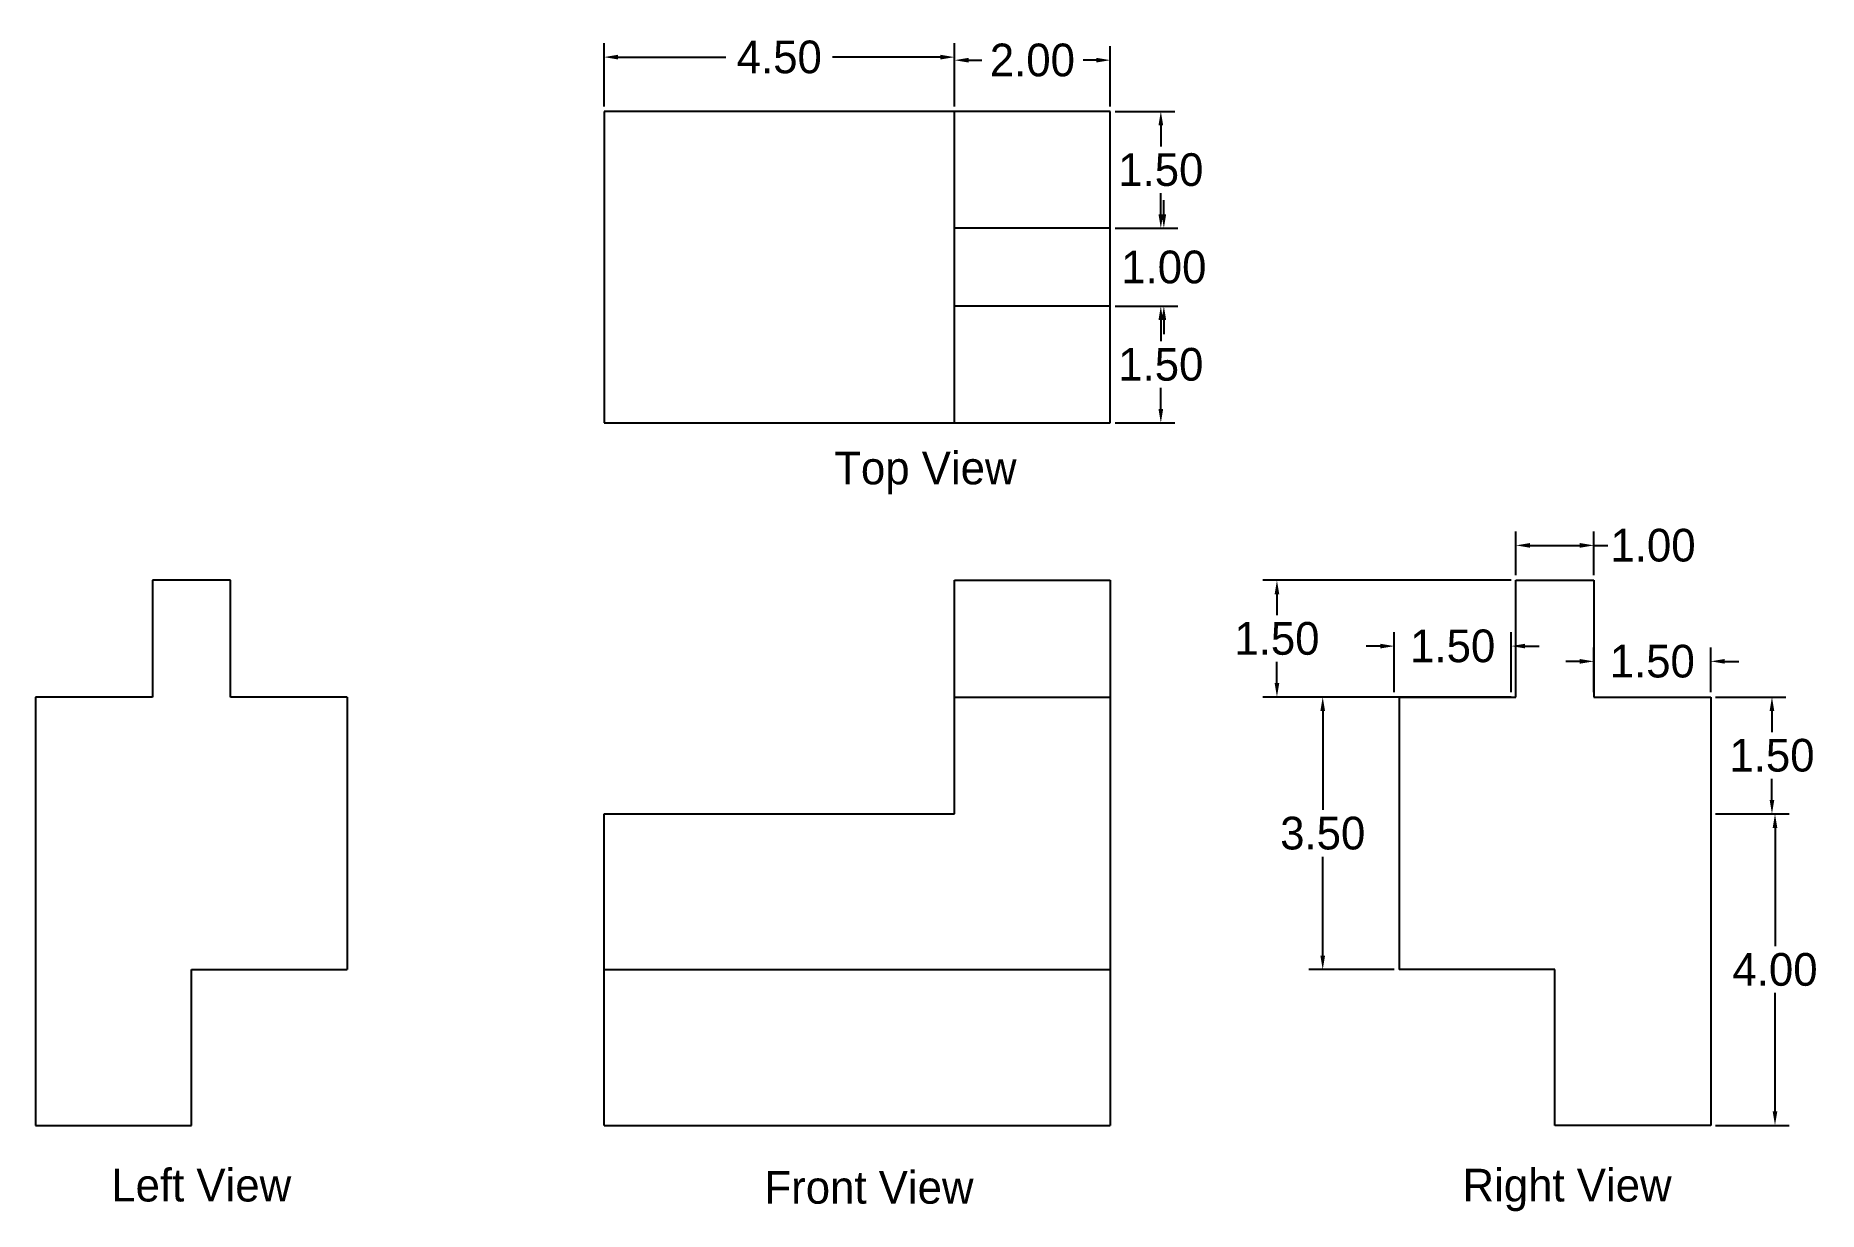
# Model space of a CAD drawing. Header units: inches. Extents: x 45.1 to 68, y 9.3 to 24.4.
import ezdxf

# ---------------------------------------------------------------- set-up
doc = ezdxf.new("R2010")
doc.units = ezdxf.units.IN
doc.header["$MEASUREMENT"] = 0
doc.dimstyles.get("Standard").update_dxf_attribs({"dimtxt": 0.42, "dimasz": 0.18, "dimexe": 0.18, "dimexo": 0.0625, "dimgap": 0.09, "dimtad": 0, "dimtih": 1, "dimtoh": 1, "dimzin": 0, "dimdsep": 46, "dimtxsty": 'Standard', "dimcen": 0.09, "dimadec": 0, "dimazin": 0, "dimtfac": 1, "dimtofl": 0, "dimtmove": 0, "dimatfit": 3, "dimfxl": 1, "dimtolj": 1, "dimtzin": 0, "dimarcsym": 0})

# ---------------------------------------------------------------- blocks, each defined once
blk = doc.blocks.new('*D4')
at = {"color": 0, "lineweight": -2}
for p, q in [((64.122, 17.451), (64.122, 18.015)), ((65.122, 17.451), (65.122, 18.015)), ((64.302, 17.835), (64.942, 17.835)), ((65.122, 17.835), (65.302, 17.835))]:
    blk.add_line(p, q, dxfattribs=at)
at = {"color": 0}
for points in [[(64.302, 17.865), (64.302, 17.805), (64.122, 17.835)], [(64.942, 17.865), (64.942, 17.805), (65.122, 17.835)]]:
    blk.add_solid(points, dxfattribs=at)
at = {"layer": 'Defpoints', "color": 0}
for p in [(65.122, 17.835), (64.122, 17.388), (65.122, 17.388)]:
    blk.add_point(p, dxfattribs=at)
at = {"color": 0, "insert": (65.882, 17.835), "char_height": 0.42, "attachment_point": 5}
blk.add_mtext('\\A1;1.00', dxfattribs=at)
blk = doc.blocks.new('*D6')
at = {"color": 0, "lineweight": -2}
for p, q in [((65.122, 15.951), (65.122, 16.526)), ((66.622, 15.951), (66.622, 16.526)), ((64.942, 16.346), (64.762, 16.346)), ((66.802, 16.346), (66.982, 16.346))]:
    blk.add_line(p, q, dxfattribs=at)
at = {"color": 0}
for points in [[(64.942, 16.376), (64.942, 16.316), (65.122, 16.346)], [(66.802, 16.376), (66.802, 16.316), (66.622, 16.346)]]:
    blk.add_solid(points, dxfattribs=at)
at = {"layer": 'Defpoints', "color": 0}
for p in [(66.622, 16.346), (65.122, 15.888), (66.622, 15.888)]:
    blk.add_point(p, dxfattribs=at)
at = {"color": 0, "insert": (65.872, 16.346), "char_height": 0.42, "attachment_point": 5}
blk.add_mtext('\\A1;1.50', dxfattribs=at)
blk = doc.blocks.new('*D7')
at = {"color": 0, "lineweight": -2}
for p, q in [((66.685, 15.888), (67.589, 15.888)), ((67.409, 15.708), (67.409, 15.438)), ((67.409, 14.568), (67.409, 14.838)), ((66.685, 14.388), (67.589, 14.388))]:
    blk.add_line(p, q, dxfattribs=at)
at = {"color": 0}
for points in [[(67.379, 15.708), (67.439, 15.708), (67.409, 15.888)], [(67.379, 14.568), (67.439, 14.568), (67.409, 14.388)]]:
    blk.add_solid(points, dxfattribs=at)
at = {"layer": 'Defpoints', "color": 0}
for p in [(66.622, 15.888), (66.622, 14.388), (67.409, 14.388)]:
    blk.add_point(p, dxfattribs=at)
at = {"color": 0, "insert": (67.409, 15.138), "char_height": 0.42, "attachment_point": 5}
blk.add_mtext('\\A1;1.50', dxfattribs=at)
blk = doc.blocks.new('*D8')
at = {"color": 0, "lineweight": -2}
for p, q in [((66.685, 14.388), (67.628, 14.388)), ((67.448, 14.208), (67.448, 12.688)), ((67.448, 10.568), (67.448, 12.088)), ((66.685, 10.388), (67.628, 10.388))]:
    blk.add_line(p, q, dxfattribs=at)
at = {"color": 0}
for points in [[(67.418, 14.208), (67.478, 14.208), (67.448, 14.388)], [(67.418, 10.568), (67.478, 10.568), (67.448, 10.388)]]:
    blk.add_solid(points, dxfattribs=at)
at = {"layer": 'Defpoints', "color": 0}
for p in [(66.622, 14.388), (66.622, 10.388), (67.448, 10.388)]:
    blk.add_point(p, dxfattribs=at)
at = {"color": 0, "insert": (67.448, 12.388), "char_height": 0.42, "attachment_point": 5}
blk.add_mtext('\\A1;4.00', dxfattribs=at)
blk = doc.blocks.new('*D9')
at = {"color": 0, "lineweight": -2}
for p, q in [((62.56, 15.888), (61.461, 15.888)), ((61.641, 15.708), (61.641, 14.438)), ((61.641, 12.568), (61.641, 13.838)), ((62.56, 12.388), (61.461, 12.388))]:
    blk.add_line(p, q, dxfattribs=at)
at = {"color": 0}
for points in [[(61.611, 15.708), (61.671, 15.708), (61.641, 15.888)], [(61.611, 12.568), (61.671, 12.568), (61.641, 12.388)]]:
    blk.add_solid(points, dxfattribs=at)
at = {"layer": 'Defpoints', "color": 0}
for p in [(62.622, 15.888), (61.641, 12.388), (62.622, 12.388)]:
    blk.add_point(p, dxfattribs=at)
at = {"color": 0, "insert": (61.641, 14.138), "char_height": 0.42, "attachment_point": 5}
blk.add_mtext('\\A1;3.50', dxfattribs=at)
blk = doc.blocks.new('*D10')
at = {"color": 0, "lineweight": -2}
for p, q in [((58.975, 20.907), (59.742, 20.907)), ((59.562, 20.727), (59.562, 20.457)), ((59.562, 19.587), (59.562, 19.857)), ((58.975, 19.407), (59.742, 19.407))]:
    blk.add_line(p, q, dxfattribs=at)
at = {"color": 0}
for points in [[(59.532, 20.727), (59.592, 20.727), (59.562, 20.907)], [(59.532, 19.587), (59.592, 19.587), (59.562, 19.407)]]:
    blk.add_solid(points, dxfattribs=at)
at = {"layer": 'Defpoints', "color": 0}
for p in [(58.913, 20.907), (59.562, 20.907), (58.913, 19.407)]:
    blk.add_point(p, dxfattribs=at)
at = {"color": 0, "insert": (59.562, 20.157), "char_height": 0.42, "attachment_point": 5}
blk.add_mtext('\\A1;1.50', dxfattribs=at)
blk = doc.blocks.new('*D11')
at = {"color": 0, "lineweight": -2}
for p, q in [((59.601, 22.087), (59.601, 22.267)), ((58.975, 21.907), (59.781, 21.907)), ((58.975, 20.907), (59.781, 20.907)), ((59.601, 20.727), (59.601, 20.547))]:
    blk.add_line(p, q, dxfattribs=at)
at = {"color": 0}
for points in [[(59.571, 22.087), (59.631, 22.087), (59.601, 21.907)], [(59.571, 20.727), (59.631, 20.727), (59.601, 20.907)]]:
    blk.add_solid(points, dxfattribs=at)
at = {"layer": 'Defpoints', "color": 0}
for p in [(58.913, 21.907), (59.601, 21.907), (58.913, 20.907)]:
    blk.add_point(p, dxfattribs=at)
at = {"color": 0, "insert": (59.601, 21.407), "char_height": 0.42, "attachment_point": 5}
blk.add_mtext('\\A1;1.00', dxfattribs=at)
blk = doc.blocks.new('*D12')
at = {"color": 0, "lineweight": -2}
for p, q in [((58.975, 23.407), (59.742, 23.407)), ((59.562, 23.227), (59.562, 22.957)), ((59.562, 22.087), (59.562, 22.357)), ((58.975, 21.907), (59.742, 21.907))]:
    blk.add_line(p, q, dxfattribs=at)
at = {"color": 0}
for points in [[(59.532, 23.227), (59.592, 23.227), (59.562, 23.407)], [(59.532, 22.087), (59.592, 22.087), (59.562, 21.907)]]:
    blk.add_solid(points, dxfattribs=at)
at = {"layer": 'Defpoints', "color": 0}
for p in [(58.913, 23.407), (59.562, 23.407), (58.913, 21.907)]:
    blk.add_point(p, dxfattribs=at)
at = {"color": 0, "insert": (59.562, 22.657), "char_height": 0.42, "attachment_point": 5}
blk.add_mtext('\\A1;1.50', dxfattribs=at)
blk = doc.blocks.new('*D13')
at = {"color": 0, "lineweight": -2}
for p, q in [((52.413, 23.47), (52.413, 24.284)), ((56.913, 23.47), (56.913, 24.284)), ((52.593, 24.104), (53.978, 24.104)), ((56.733, 24.104), (55.348, 24.104))]:
    blk.add_line(p, q, dxfattribs=at)
at = {"color": 0}
for points in [[(52.593, 24.134), (52.593, 24.074), (52.413, 24.104)], [(56.733, 24.134), (56.733, 24.074), (56.913, 24.104)]]:
    blk.add_solid(points, dxfattribs=at)
at = {"layer": 'Defpoints', "color": 0}
for p in [(56.913, 24.104), (52.413, 23.407), (56.913, 23.407)]:
    blk.add_point(p, dxfattribs=at)
at = {"color": 0, "insert": (54.663, 24.104), "char_height": 0.42, "attachment_point": 5}
blk.add_mtext('\\A1;4.50', dxfattribs=at)
blk = doc.blocks.new('*D14')
at = {"color": 0, "lineweight": -2}
for p, q in [((56.913, 23.532), (56.913, 24.245)), ((57.093, 24.065), (57.263, 24.065)), ((58.733, 24.065), (58.563, 24.065)), ((58.913, 23.47), (58.913, 24.245))]:
    blk.add_line(p, q, dxfattribs=at)
at = {"color": 0}
for points in [[(57.093, 24.095), (57.093, 24.035), (56.913, 24.065)], [(58.733, 24.095), (58.733, 24.035), (58.913, 24.065)]]:
    blk.add_solid(points, dxfattribs=at)
at = {"layer": 'Defpoints', "color": 0}
for p in [(58.913, 24.065), (56.913, 23.47), (58.913, 23.407)]:
    blk.add_point(p, dxfattribs=at)
at = {"color": 0, "insert": (57.913, 24.065), "char_height": 0.42, "attachment_point": 5}
blk.add_mtext('\\A1;2.00', dxfattribs=at)
blk = doc.blocks.new('*D18')
at = {"color": 0, "lineweight": -2}
for p, q in [((64.06, 17.388), (60.873, 17.388)), ((61.053, 17.208), (61.053, 16.938)), ((61.053, 16.068), (61.053, 16.338)), ((64.06, 15.888), (60.873, 15.888))]:
    blk.add_line(p, q, dxfattribs=at)
at = {"color": 0}
for points in [[(61.023, 17.208), (61.083, 17.208), (61.053, 17.388)], [(61.023, 16.068), (61.083, 16.068), (61.053, 15.888)]]:
    blk.add_solid(points, dxfattribs=at)
at = {"layer": 'Defpoints', "color": 0}
for p in [(61.053, 17.388), (64.122, 17.388), (64.122, 15.888)]:
    blk.add_point(p, dxfattribs=at)
at = {"color": 0, "insert": (61.053, 16.638), "char_height": 0.42, "attachment_point": 5}
blk.add_mtext('\\A1;1.50', dxfattribs=at)
blk = doc.blocks.new('*D19')
at = {"color": 0, "lineweight": -2}
for p, q in [((62.56, 15.951), (62.56, 16.722)), ((64.06, 15.951), (64.06, 16.722)), ((62.38, 16.542), (62.2, 16.542)), ((64.24, 16.542), (64.42, 16.542))]:
    blk.add_line(p, q, dxfattribs=at)
at = {"color": 0}
for points in [[(62.38, 16.572), (62.38, 16.512), (62.56, 16.542)], [(64.24, 16.572), (64.24, 16.512), (64.06, 16.542)]]:
    blk.add_solid(points, dxfattribs=at)
at = {"layer": 'Defpoints', "color": 0}
for p in [(64.06, 16.542), (62.56, 15.888), (64.06, 15.888)]:
    blk.add_point(p, dxfattribs=at)
at = {"color": 0, "insert": (63.31, 16.542), "char_height": 0.42, "attachment_point": 5}
blk.add_mtext('\\A1;1.50', dxfattribs=at)

msp = doc.modelspace()

# ---------------------------------------------------------------- linework, layer by layer
for p, q in [((56.913, 23.407), (52.413, 23.407)), ((52.413, 23.407), (52.413, 19.407)), ((58.913, 23.407), (56.913, 23.407)), ((56.913, 19.407), (56.913, 23.407)), ((58.913, 21.907), (58.913, 23.407)), ((58.913, 21.907), (56.898, 21.907)), ((58.913, 20.907), (58.913, 21.907)), ((58.913, 20.907), (56.898, 20.907)), ((58.913, 19.407), (58.913, 20.907)), ((52.413, 19.407), (56.913, 19.407)), ((56.913, 19.407), (58.913, 19.407)), ((47.615, 17.388), (46.615, 17.388)), ((46.615, 17.388), (46.615, 15.888)), ((47.615, 15.888), (47.615, 17.388)), ((56.913, 15.888), (56.913, 17.388)), ((56.913, 17.388), (58.913, 17.388)), ((58.913, 17.388), (58.913, 15.888)), ((64.122, 15.888), (64.122, 17.388)), ((64.122, 17.388), (65.122, 17.388)), ((65.122, 17.388), (65.122, 15.888)), ((45.115, 15.888), (45.115, 14.388)), ((46.615, 15.888), (45.115, 15.888)), ((45.115, 15.888), (45.115, 14.388)), ((49.115, 15.888), (47.615, 15.888)), ((49.115, 15.888), (49.115, 12.388)), ((56.913, 14.388), (56.913, 15.888)), ((56.913, 15.888), (56.913, 15.888)), ((56.913, 15.888), (58.913, 15.888)), ((58.913, 15.888), (58.913, 14.388)), ((62.622, 15.888), (62.622, 12.388)), ((62.622, 15.888), (64.122, 15.888)), ((65.122, 15.888), (66.622, 15.888)), ((66.622, 15.888), (66.622, 14.388)), ((45.115, 14.388), (45.115, 10.388)), ((45.115, 14.388), (45.115, 10.388)), ((52.413, 12.388), (52.413, 14.388)), ((52.413, 14.388), (56.913, 14.388)), ((58.913, 14.388), (58.913, 12.388)), ((66.622, 14.388), (66.622, 10.388)), ((47.115, 10.388), (47.115, 12.388)), ((47.115, 12.388), (49.115, 12.388)), ((52.413, 10.388), (52.413, 12.388)), ((52.413, 12.388), (58.913, 12.388)), ((58.913, 12.388), (58.913, 10.388)), ((64.622, 12.388), (62.622, 12.388)), ((64.622, 10.388), (64.622, 12.388)), ((45.115, 10.388), (47.115, 10.388)), ((52.413, 10.388), (58.913, 10.388)), ((66.622, 10.388), (64.622, 10.388))]:
    msp.add_line(p, q)

# ---------------------------------------------------------------- texts
at = {"char_height": 0.42, "width": 6.70892, "attachment_point": 2}
for s, insert in [('Top View', (56.539, 19.039)), ('Left View', (47.241, 9.831)), ('Right View', (64.778, 9.831)), ('Front View', (55.815, 9.803))]:
    msp.add_mtext(s, dxfattribs=dict(at, insert=insert))

# ---------------------------------------------------------------- dimensions: what is measured, and where the dimension line sits
for base, p1, p2, picture, middle in [((56.913, 24.104), (52.413, 23.407), (56.913, 23.407), '*D13', (54.663, 24.104)), ((58.913, 24.065), (56.913, 23.47), (58.913, 23.407), '*D14', (57.913, 24.065)), ((65.122, 17.835), (64.122, 17.388), (65.122, 17.388), '*D4', (65.882, 17.835)), ((64.06, 16.542), (62.56, 15.888), (64.06, 15.888), '*D19', (63.31, 16.542)), ((66.622, 16.346), (65.122, 15.888), (66.622, 15.888), '*D6', (65.872, 16.346))]:
    dim = msp.add_linear_dim(base=base, p1=p1, p2=p2, dimstyle='Standard')
    dim.commit()
    dim.dimension.update_dxf_attribs({"geometry": picture, "text_midpoint": middle})
for base, p1, p2, picture, middle in [((59.562, 23.407), (58.913, 21.907), (58.913, 23.407), '*D12', (59.562, 22.657)), ((59.601, 21.907), (58.913, 20.907), (58.913, 21.907), '*D11', (59.601, 21.407)), ((59.562, 20.907), (58.913, 19.407), (58.913, 20.907), '*D10', (59.562, 20.157)), ((61.053, 17.388), (64.122, 15.888), (64.122, 17.388), '*D18', (61.053, 16.638)), ((61.641, 12.388), (62.622, 15.888), (62.622, 12.388), '*D9', (61.641, 14.138)), ((67.409, 14.388), (66.622, 15.888), (66.622, 14.388), '*D7', (67.409, 15.138)), ((67.448, 10.388), (66.622, 14.388), (66.622, 10.388), '*D8', (67.448, 12.388))]:
    dim = msp.add_linear_dim(base=base, p1=p1, p2=p2, angle=90, dimstyle='Standard')
    dim.commit()
    dim.dimension.update_dxf_attribs({"geometry": picture, "text_midpoint": middle})

doc.saveas('drawing.dxf')
